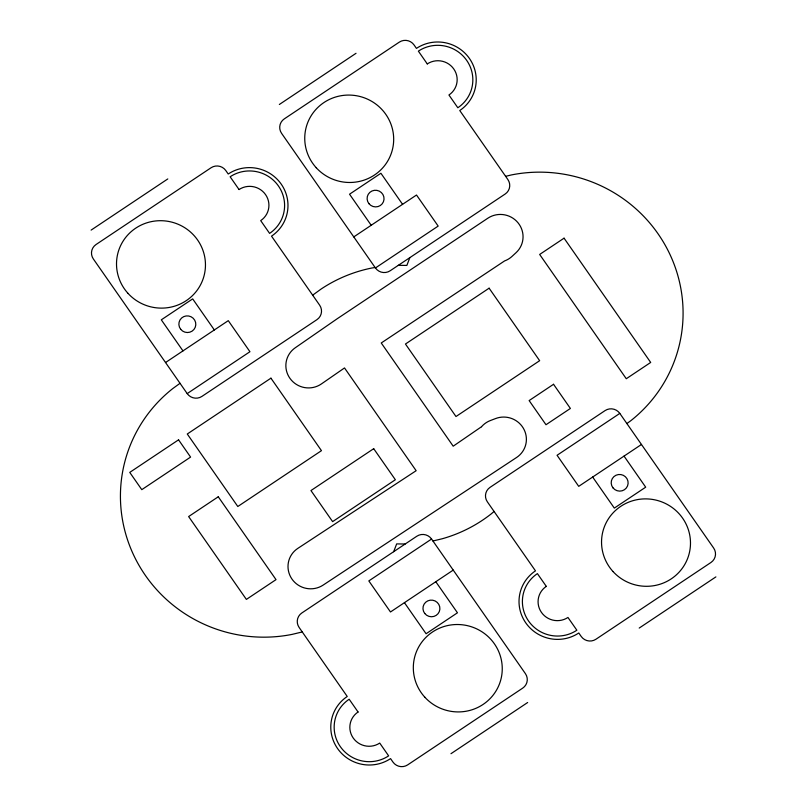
<?xml version="1.0" encoding="UTF-8"?>
<svg xmlns="http://www.w3.org/2000/svg" width="807" height="807" viewBox="0 0 807 807"><rect width="100%" height="100%" fill="white"/><g stroke="black" fill="none" stroke-linecap="round" stroke-linejoin="round"><path stroke-width="1.21" d="M409.855 257.635L406.849 265.422L398.335 265.321M393.655 551.695L396.671 543.908L405.175 543.999M494.066 511.456L491.281 513.837A142.123 139.218 16.4 0 1 442.337 538.733L432.945 540.993M180.022 383.305L172.799 388.55A142.123 139.218 16.4 0 0 134.376 556.608A142.123 139.218 16.4 0 0 292.114 634.383L302.262 631.942M312.672 295.17L321.146 289.017A142.123 139.218 16.4 0 1 371.966 267.995L375.094 267.5M626.888 423.554L630.711 420.78A142.123 139.218 16.4 0 0 669.134 252.722A142.123 139.218 16.4 0 0 511.406 174.937L505.626 176.33M91.11 230.106L167.795 178.932M279.343 104.486L356.028 53.302M165.536 362.525L228.28 320.651L249.938 351.721L187.194 393.594L93.35 258.966A10.602 10.39 16.4 0 1 96.043 244.521L211.081 167.745A10.602 10.39 16.4 0 1 225.809 170.559L228.22 174.009A38.181 37.404 16.4 0 1 281.24 184.147A38.181 37.404 16.4 0 1 271.525 236.148L319.653 305.187A10.602 10.39 16.4 0 1 316.949 319.643L201.921 396.408A10.602 10.39 16.4 0 1 187.194 393.594M353.769 236.905L416.513 195.022L438.171 226.091L375.426 267.964L281.582 133.337A10.602 10.39 16.4 0 1 284.276 118.891L399.314 42.125A10.602 10.39 16.4 0 1 414.041 44.93L416.442 48.39A38.181 37.404 16.4 0 1 469.472 58.518A38.181 37.404 16.4 0 1 459.758 110.519L507.885 179.568A10.602 10.39 16.4 0 1 505.182 194.013L390.154 270.779A10.602 10.39 16.4 0 1 375.426 267.964M431.574 539.036A10.602 10.39 16.4 0 0 416.846 536.221L301.818 612.987A10.602 10.39 16.4 0 0 299.115 627.432L347.242 696.481A38.181 37.404 16.4 0 0 337.528 748.482A38.181 37.404 16.4 0 0 390.558 758.61L392.959 762.07A10.602 10.39 16.4 0 0 407.686 764.875L522.724 688.109A10.602 10.39 16.4 0 0 525.418 673.663L431.574 539.036L368.829 580.909L390.487 611.978L453.231 570.095M619.806 413.406A10.602 10.39 16.4 0 0 605.079 410.592L490.051 487.357A10.602 10.39 16.4 0 0 487.347 501.813L535.475 570.852A38.181 37.404 16.4 0 0 525.761 622.853A38.181 37.404 16.4 0 0 578.78 632.991L581.191 636.441A10.602 10.39 16.4 0 0 595.919 639.255L710.957 562.479A10.602 10.39 16.4 0 0 713.65 548.034L619.806 413.406L557.062 455.279L578.72 486.349L641.464 444.475M450.972 753.698L527.657 702.514M639.205 628.068L715.89 576.894M624.033 456.106L645.691 487.176L614.319 508.107L592.661 477.038M402.572 204.332L380.914 173.263L349.542 194.205L371.2 225.264M435.8 581.736L457.458 612.795L426.086 633.737L404.428 602.668M214.339 329.962L192.681 298.893L161.309 319.824L182.967 350.894M481.507 426.742L453.191 446.19L381.247 342.975L504.587 260.923A22.485 22.021 16.4 0 0 512.001 256.414L516.056 252.682A22.485 22.021 16.4 0 0 518.033 222.793A22.485 22.021 16.4 0 0 487.852 218.203L337.265 318.704L295.251 347.777A22.485 22.021 16.4 0 0 290.056 378.503A22.485 22.021 16.4 0 0 321.378 383.95L344.518 367.942L416.15 470.703L297.833 548.377A22.485 22.021 16.4 0 0 291.882 578.952A22.485 22.021 16.4 0 0 323.062 585.146L516.692 457.418A22.485 22.021 16.4 0 0 495.599 418.551L490.343 420.558A22.485 22.021 16.4 0 0 481.507 426.742M178.559 439.825L129.756 472.398L141.79 489.657L190.583 457.085L178.559 439.825M270.93 378.17L187.274 434.005L237.803 506.503L321.458 450.669L270.93 378.17M489.113 288.19L405.457 344.024L455.985 416.523L539.651 360.689L489.113 288.19M564.063 238.176L539.661 254.457L626.282 378.735L650.684 362.444L564.063 238.176M218.263 496.779L188.626 516.561L246.377 599.409L276.014 579.628L218.263 496.779M373.702 448.682L310.957 490.555L332.615 521.625L395.359 479.741L373.702 448.682M553.541 384.283L529.14 400.575L545.986 424.734L570.388 408.453L553.541 384.283M427.276 63.924L418.369 51.144A34.792 34.076 16.4 0 1 466.688 60.374A34.792 34.076 16.4 0 1 457.831 107.765L448.934 94.994A19.096 18.702 16.4 0 0 453.786 68.988A19.096 18.702 16.4 0 0 427.276 63.924M546.299 586.386L537.401 573.616A34.792 34.076 16.4 0 0 528.545 620.997A34.792 34.076 16.4 0 0 576.864 630.227L567.957 617.456A19.096 18.702 16.4 0 1 541.447 612.392A19.096 18.702 16.4 0 1 546.299 586.386M239.043 189.544L230.136 176.773A34.792 34.076 16.4 0 1 278.455 186.003A34.792 34.076 16.4 0 1 269.599 233.384L260.701 220.614A19.096 18.702 16.4 0 0 265.553 194.608A19.096 18.702 16.4 0 0 239.043 189.544M358.066 712.006L349.169 699.235A34.792 34.076 16.4 0 0 340.312 746.626A34.792 34.076 16.4 0 0 388.631 755.856L379.724 743.076A19.096 18.702 16.4 0 1 353.214 738.012A19.096 18.702 16.4 0 1 358.066 712.006M368.93 203.667A8.484 8.312 16.4 0 0 383.446 201.73A8.484 8.312 16.4 0 0 374.337 190.321A8.484 8.312 16.4 0 0 368.93 203.667M316.223 167.725A44.546 43.639 16.4 0 0 391.536 152.664A44.546 43.639 16.4 0 0 339.878 95.942A44.546 43.639 16.4 0 0 316.223 167.725M180.697 329.296A8.484 8.312 16.4 0 0 195.213 327.36A8.484 8.312 16.4 0 0 186.104 315.951A8.484 8.312 16.4 0 0 180.697 329.296M127.99 293.355A44.546 43.639 16.4 0 0 203.314 278.294A44.546 43.639 16.4 0 0 151.645 221.572A44.546 43.639 16.4 0 0 127.99 293.355M613.017 487.892A8.484 8.312 16.4 0 0 627.533 485.955A8.484 8.312 16.4 0 0 618.424 474.546A8.484 8.312 16.4 0 0 613.017 487.892M613.027 571.548A44.546 43.639 16.4 0 0 688.341 556.477A44.546 43.639 16.4 0 0 636.683 499.755A44.546 43.639 16.4 0 0 613.027 571.548M424.785 613.522A8.484 8.312 16.4 0 0 439.301 611.585A8.484 8.312 16.4 0 0 430.192 600.176A8.484 8.312 16.4 0 0 424.785 613.522M424.795 697.167A44.546 43.639 16.4 0 0 500.108 682.107A44.546 43.639 16.4 0 0 448.45 625.385A44.546 43.639 16.4 0 0 424.795 697.167"/></g></svg>
